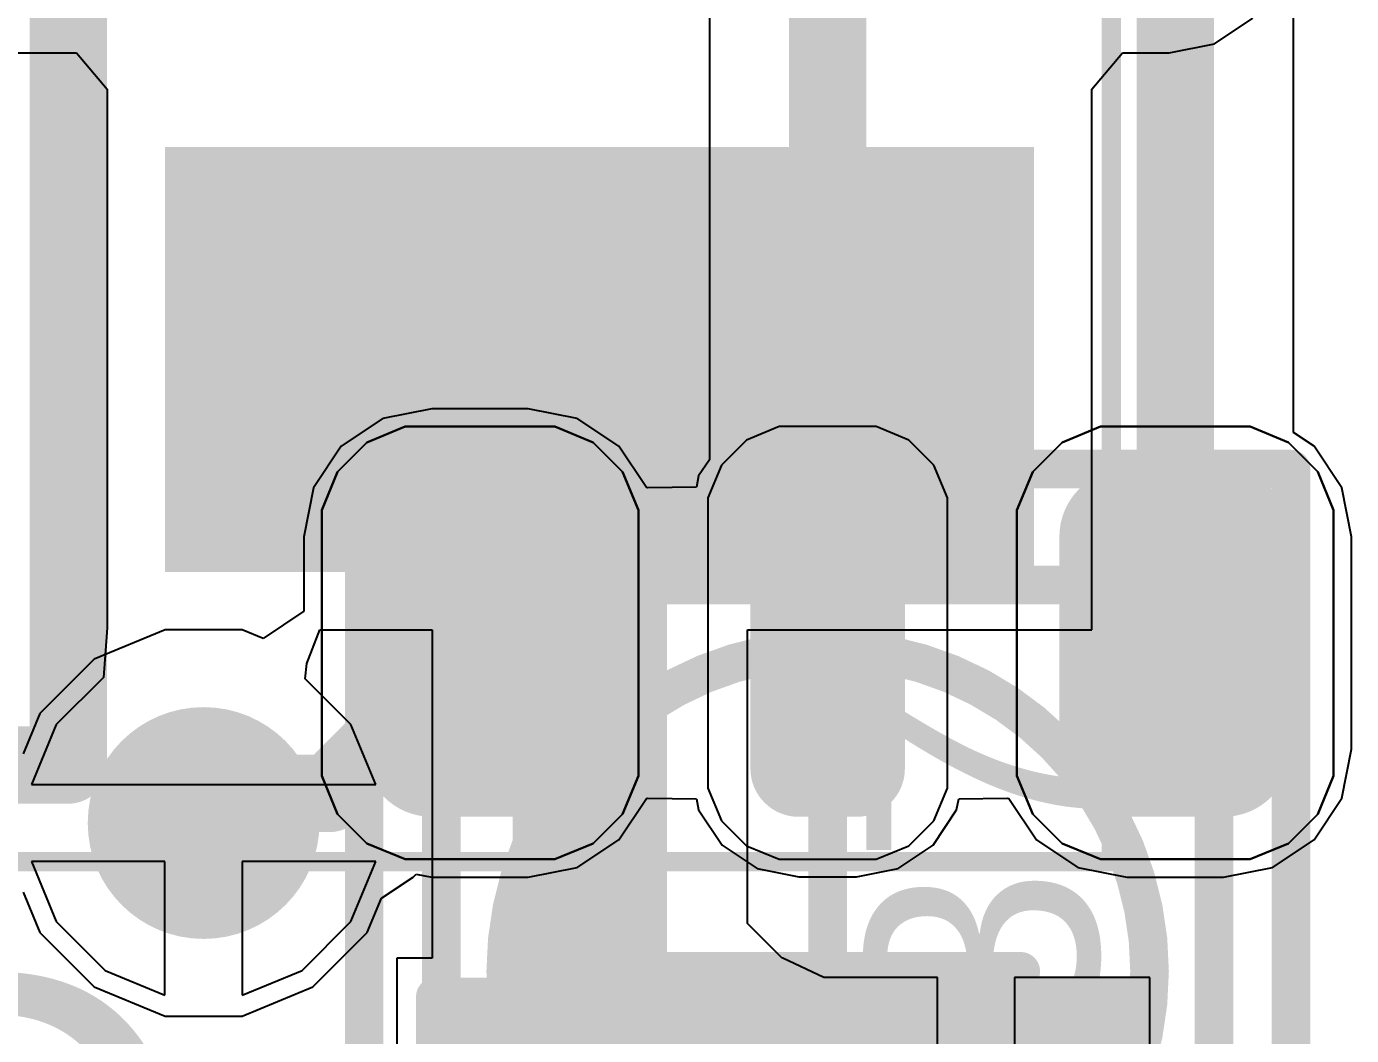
# Model space of a CAD drawing. Header units: inches. Extents: x -30 to 118, y 20 to 51.
# Drawn here: x 93.241 to 96.672, y 34.85 to 37.462 of the extents above; entities that cross this region are included whole.
import ezdxf

# ---------------------------------------------------------------- set-up
doc = ezdxf.new("R2010")
doc.units = ezdxf.units.IN
for name, color, linetype in [('Bottom Assembly', 56, 'Continuous'), ('Bottom Courtyard', 56, 'Continuous'), ('Bottom Layer', 5, 'Continuous'), ('Bottom Overlay', 54, 'Continuous'), ('Bottom Paste', 16, 'Continuous'), ('Bottom Solder', 6, 'Continuous'), ('Mechanical 1', 6, 'Continuous'), ('Top Component Outline', 56, 'Continuous'), ('Top Courtyard', 56, 'Continuous'), ('Top Layer', 1, 'Continuous'), ('Top Overlay', 2, 'Continuous'), ('Top Paste', 8, 'Continuous'), ('Top Solder', 216, 'Continuous'), ('Via Holes', 16, 'Continuous')]:
    doc.layers.add(name, color=color, linetype=linetype)
doc.styles.add('Arial', font='', dxfattribs={"height": 0.2})
doc.styles.get('Arial').set_extended_font_data('Arial')

# ---------------------------------------------------------------- blocks, each defined once
blk = doc.blocks.new('APA_RGB_LED_2020_570')
at = {"layer": 'Top Layer'}
h = blk.add_hatch(color=1, dxfattribs=at)
edge = h.paths.add_edge_path()
edge.add_arc((-1.12500283, 1.02500176), 0.12499848, 90, 180)
edge.add_line((-1.25000131, 1.02500176), (-1.25000131, 0.77499972))
edge.add_arc((-1.12500283, 0.77499972), 0.12499848, 180, 270)
edge.add_line((-1.12500283, 0.6500012399999999), (-0.5749988500000001, 0.6500012399999999))
edge.add_arc((-0.5749988500000001, 0.77499972), 0.12499848, 270, 360)
edge.add_line((-0.4500003700000001, 0.77499972), (-0.4500003700000001, 1.02500176))
edge.add_arc((-0.5749988500000001, 1.02500176), 0.12499848, 0, 90)
edge.add_line((-0.5749988500000001, 1.15000024), (-1.12500283, 1.15000024))
h = blk.add_hatch(color=1, dxfattribs=at)
edge = h.paths.add_edge_path()
edge.add_arc((0.5749988500000001, 1.02500176), 0.12499848, 90, 180)
edge.add_line((0.4500003700000001, 1.02500176), (0.4500003700000001, 0.77499972))
edge.add_arc((0.5749988500000001, 0.77499972), 0.12499848, 180, 270)
edge.add_line((0.5749988500000001, 0.6500012399999999), (1.12500283, 0.6500012399999999))
edge.add_arc((1.12500283, 0.77499972), 0.12499848, 270, 360)
edge.add_line((1.25000131, 0.77499972), (1.25000131, 1.02500176))
edge.add_arc((1.12500283, 1.02500176), 0.12499848, 0, 90)
edge.add_line((1.12500283, 1.15000024), (0.5749988500000001, 1.15000024))
h = blk.add_hatch(color=1, dxfattribs=at)
edge = h.paths.add_edge_path()
edge.add_arc((-1.17500019, 0.07499858), 0.07500112, 90, 180)
edge.add_line((-1.25000131, 0.07499858000000001), (-1.25000131, -0.07499857999999998))
edge.add_arc((-1.17500019, -0.07499858), 0.07500112, 180, 270)
edge.add_line((-1.17500019, -0.1499997), (-0.52500149, -0.1499997))
edge.add_arc((-0.52500149, -0.07499858), 0.07500112, 270, 360)
edge.add_line((-0.4500003699999999, -0.07499858), (-0.4500003699999999, 0.07499858))
edge.add_arc((-0.52500149, 0.07499858), 0.07500112, 0, 90)
edge.add_line((-0.52500149, 0.1499997), (-1.17500019, 0.1499997))
h = blk.add_hatch(color=1, dxfattribs=at)
edge = h.paths.add_edge_path()
edge.add_arc((0.52500149, 0.07499858), 0.07500112, 90, 180)
edge.add_line((0.4500003699999999, 0.07499858000000001), (0.4500003699999999, -0.07499857999999998))
edge.add_arc((0.52500149, -0.07499858), 0.07500112, 180, 270)
edge.add_line((0.52500149, -0.1499997), (1.17500019, -0.1499997))
edge.add_arc((1.17500019, -0.07499858), 0.07500112, 270, 360)
edge.add_line((1.25000131, -0.07499858), (1.25000131, 0.07499858))
edge.add_arc((1.17500019, 0.07499858), 0.07500112, 0, 90)
edge.add_line((1.17500019, 0.1499997), (0.52500149, 0.1499997))
blk.add_hatch(color=1, dxfattribs=at).paths.add_polyline_path([(-1.25000131, -0.65000124), (-0.45000037, -0.65000124), (-0.45000037, -1.15000024), (-1.25000131, -1.15000024)])
h = blk.add_hatch(color=1, dxfattribs=at)
edge = h.paths.add_edge_path()
edge.add_arc((0.5749988500000001, -0.77499972), 0.12499848, 90, 180)
edge.add_line((0.4500003700000001, -0.77499972), (0.4500003700000001, -1.02500176))
edge.add_arc((0.5749988500000001, -1.02500176), 0.12499848, 180, 270)
edge.add_line((0.5749988500000001, -1.15000024), (1.12500283, -1.15000024))
edge.add_arc((1.12500283, -1.02500176), 0.12499848, 270, 360)
edge.add_line((1.25000131, -1.02500176), (1.25000131, -0.77499972))
edge.add_arc((1.12500283, -0.77499972), 0.12499848, 0, 90)
edge.add_line((1.12500283, -0.6500012399999999), (0.5749988500000001, -0.6500012399999999))
at = {"layer": 'Top Paste'}
h = blk.add_hatch(color=8, dxfattribs=at)
edge = h.paths.add_edge_path()
edge.add_arc((-1.12500283, 1.02500176), 0.12499848, 90, 180)
edge.add_line((-1.25000131, 1.02500176), (-1.25000131, 0.77499972))
edge.add_arc((-1.12500283, 0.77499972), 0.12499848, 180, 270)
edge.add_line((-1.12500283, 0.6500012399999999), (-0.5749988500000001, 0.6500012399999999))
edge.add_arc((-0.5749988500000001, 0.77499972), 0.12499848, 270, 360)
edge.add_line((-0.4500003700000001, 0.77499972), (-0.4500003700000001, 1.02500176))
edge.add_arc((-0.5749988500000001, 1.02500176), 0.12499848, 0, 90)
edge.add_line((-0.5749988500000001, 1.15000024), (-1.12500283, 1.15000024))
h = blk.add_hatch(color=8, dxfattribs=at)
edge = h.paths.add_edge_path()
edge.add_arc((0.5749988500000001, 1.02500176), 0.12499848, 90, 180)
edge.add_line((0.4500003700000001, 1.02500176), (0.4500003700000001, 0.77499972))
edge.add_arc((0.5749988500000001, 0.77499972), 0.12499848, 180, 270)
edge.add_line((0.5749988500000001, 0.6500012399999999), (1.12500283, 0.6500012399999999))
edge.add_arc((1.12500283, 0.77499972), 0.12499848, 270, 360)
edge.add_line((1.25000131, 0.77499972), (1.25000131, 1.02500176))
edge.add_arc((1.12500283, 1.02500176), 0.12499848, 0, 90)
edge.add_line((1.12500283, 1.15000024), (0.5749988500000001, 1.15000024))
h = blk.add_hatch(color=8, dxfattribs=at)
edge = h.paths.add_edge_path()
edge.add_arc((-1.17500019, 0.07499858), 0.07500112, 90, 180)
edge.add_line((-1.25000131, 0.07499858000000001), (-1.25000131, -0.07499857999999998))
edge.add_arc((-1.17500019, -0.07499858), 0.07500112, 180, 270)
edge.add_line((-1.17500019, -0.1499997), (-0.52500149, -0.1499997))
edge.add_arc((-0.52500149, -0.07499858), 0.07500112, 270, 360)
edge.add_line((-0.4500003699999999, -0.07499858), (-0.4500003699999999, 0.07499858))
edge.add_arc((-0.52500149, 0.07499858), 0.07500112, 0, 90)
edge.add_line((-0.52500149, 0.1499997), (-1.17500019, 0.1499997))
h = blk.add_hatch(color=8, dxfattribs=at)
edge = h.paths.add_edge_path()
edge.add_arc((0.52500149, 0.07499858), 0.07500112, 90, 180)
edge.add_line((0.4500003699999999, 0.07499858000000001), (0.4500003699999999, -0.07499857999999998))
edge.add_arc((0.52500149, -0.07499858), 0.07500112, 180, 270)
edge.add_line((0.52500149, -0.1499997), (1.17500019, -0.1499997))
edge.add_arc((1.17500019, -0.07499858), 0.07500112, 270, 360)
edge.add_line((1.25000131, -0.07499858), (1.25000131, 0.07499858))
edge.add_arc((1.17500019, 0.07499858), 0.07500112, 0, 90)
edge.add_line((1.17500019, 0.1499997), (0.52500149, 0.1499997))
blk.add_hatch(color=8, dxfattribs=at).paths.add_polyline_path([(-1.25000131, -0.65000124), (-0.45000037, -0.65000124), (-0.45000037, -1.15000024), (-1.25000131, -1.15000024)])
h = blk.add_hatch(color=8, dxfattribs=at)
edge = h.paths.add_edge_path()
edge.add_arc((0.5749988500000001, -0.77499972), 0.12499848, 90, 180)
edge.add_line((0.4500003700000001, -0.77499972), (0.4500003700000001, -1.02500176))
edge.add_arc((0.5749988500000001, -1.02500176), 0.12499848, 180, 270)
edge.add_line((0.5749988500000001, -1.15000024), (1.12500283, -1.15000024))
edge.add_arc((1.12500283, -1.02500176), 0.12499848, 270, 360)
edge.add_line((1.25000131, -1.02500176), (1.25000131, -0.77499972))
edge.add_arc((1.12500283, -0.77499972), 0.12499848, 0, 90)
edge.add_line((1.12500283, -0.6500012399999999), (0.5749988500000001, -0.6500012399999999))
at = {"layer": 'Top Solder'}
h = blk.add_hatch(color=216, dxfattribs=at)
edge = h.paths.add_edge_path()
edge.add_arc((-1.12500283, 1.02500176), 0.17499838, 90, 180)
edge.add_line((-1.30000121, 1.02500176), (-1.30000121, 0.77499972))
edge.add_arc((-1.12500283, 0.77499972), 0.17499838, 180, 270)
edge.add_line((-1.12500283, 0.6000013399999999), (-0.5749988500000001, 0.6000013399999999))
edge.add_arc((-0.5749988500000001, 0.77499972), 0.17499838, 270, 360)
edge.add_line((-0.4000004700000001, 0.77499972), (-0.4000004700000001, 1.02500176))
edge.add_arc((-0.5749988500000001, 1.02500176), 0.17499838, 0, 90)
edge.add_line((-0.5749988500000001, 1.20000014), (-1.12500283, 1.20000014))
h = blk.add_hatch(color=216, dxfattribs=at)
edge = h.paths.add_edge_path()
edge.add_arc((0.5749988500000001, 1.02500176), 0.17499838, 90, 180)
edge.add_line((0.4000004700000001, 1.02500176), (0.4000004700000001, 0.77499972))
edge.add_arc((0.5749988500000001, 0.77499972), 0.17499838, 180, 270)
edge.add_line((0.5749988500000001, 0.6000013399999999), (1.12500283, 0.6000013399999999))
edge.add_arc((1.12500283, 0.77499972), 0.17499838, 270, 360)
edge.add_line((1.30000121, 0.77499972), (1.30000121, 1.02500176))
edge.add_arc((1.12500283, 1.02500176), 0.17499838, 0, 90)
edge.add_line((1.12500283, 1.20000014), (0.5749988500000001, 1.20000014))
h = blk.add_hatch(color=216, dxfattribs=at)
edge = h.paths.add_edge_path()
edge.add_arc((-1.17500019, 0.07499858), 0.12500102, 90, 180)
edge.add_line((-1.30000121, 0.07499858000000001), (-1.30000121, -0.07499857999999998))
edge.add_arc((-1.17500019, -0.07499858), 0.12500102, 180, 270)
edge.add_line((-1.17500019, -0.1999996), (-0.52500149, -0.1999996))
edge.add_arc((-0.52500149, -0.07499858), 0.12500102, 270, 360)
edge.add_line((-0.4000004699999999, -0.07499858), (-0.4000004699999999, 0.07499858))
edge.add_arc((-0.52500149, 0.07499858), 0.12500102, 0, 90)
edge.add_line((-0.52500149, 0.1999996), (-1.17500019, 0.1999996))
h = blk.add_hatch(color=216, dxfattribs=at)
edge = h.paths.add_edge_path()
edge.add_arc((0.52500149, 0.07499858), 0.12500102, 90, 180)
edge.add_line((0.4000004699999999, 0.07499858000000001), (0.4000004699999999, -0.07499857999999998))
edge.add_arc((0.52500149, -0.07499858), 0.12500102, 180, 270)
edge.add_line((0.52500149, -0.1999996), (1.17500019, -0.1999996))
edge.add_arc((1.17500019, -0.07499858), 0.12500102, 270, 360)
edge.add_line((1.30000121, -0.07499858), (1.30000121, 0.07499858))
edge.add_arc((1.17500019, 0.07499858), 0.12500102, 0, 90)
edge.add_line((1.17500019, 0.1999996), (0.52500149, 0.1999996))
blk.add_hatch(color=216, dxfattribs=at).paths.add_polyline_path([(-1.30000121, -0.6000013399999999), (-0.4000004699999999, -0.6000013399999999), (-0.4000004699999999, -1.20000014), (-1.30000121, -1.20000014)])
h = blk.add_hatch(color=216, dxfattribs=at)
edge = h.paths.add_edge_path()
edge.add_arc((0.5749988500000001, -0.77499972), 0.17499838, 90, 180)
edge.add_line((0.4000004700000001, -0.77499972), (0.4000004700000001, -1.02500176))
edge.add_arc((0.5749988500000001, -1.02500176), 0.17499838, 180, 270)
edge.add_line((0.5749988500000001, -1.20000014), (1.12500283, -1.20000014))
edge.add_arc((1.12500283, -1.02500176), 0.17499838, 270, 360)
edge.add_line((1.30000121, -1.02500176), (1.30000121, -0.77499972))
edge.add_arc((1.12500283, -0.77499972), 0.17499838, 0, 90)
edge.add_line((1.12500283, -0.6000013399999999), (0.5749988500000001, -0.6000013399999999))
at = {"layer": 'Top Component Outline'}
for points in [[(-1.00000054, 1.00000054, 0.0999998, 0.0999998, 0), (-1.00000054, -1.00000054, 0.0999998, 0.0999998, 0)], [(-1.00000054, 1.00000054, 0.0999998, 0.0999998, 0), (1.00000054, 1.00000054, 0.0999998, 0.0999998, 0)], [(1.00000054, 1.00000054, 0.0999998, 0.0999998, 0), (1.00000054, -1.00000054, 0.0999998, 0.0999998, 0)], [(-1.00000054, -1.00000054, 0.0999998, 0.0999998, 0), (1.00000054, -1.00000054, 0.0999998, 0.0999998, 0)]]:
    blk.add_lwpolyline(points, format="xyseb", dxfattribs=at)
for points in [[(-1.02499922, 1.00000054, 0.0499999, 0.0499999, 1), (-0.97500186, 1.00000054, 0.0499999, 0.0499999, 1)], [(-1.02499922, 1.00000054, 0.0499999, 0.0499999, 1), (-0.97500186, 1.00000054, 0.0499999, 0.0499999, 1)], [(0.97500186, 1.00000054, 0.0499999, 0.0499999, 1), (1.02499922, 1.00000054, 0.0499999, 0.0499999, 1)], [(0.97500186, 1.00000054, 0.0499999, 0.0499999, 1), (1.02499922, 1.00000054, 0.0499999, 0.0499999, 1)], [(-1.02499922, -1.00000054, 0.0499999, 0.0499999, 1), (-0.97500186, -1.00000054, 0.0499999, 0.0499999, 1)], [(-1.02499922, -1.00000054, 0.0499999, 0.0499999, 1), (-0.97500186, -1.00000054, 0.0499999, 0.0499999, 1)], [(0.97500186, -1.00000054, 0.0499999, 0.0499999, 1), (1.02499922, -1.00000054, 0.0499999, 0.0499999, 1)], [(0.97500186, -1.00000054, 0.0499999, 0.0499999, 1), (1.02499922, -1.00000054, 0.0499999, 0.0499999, 1)]]:
    blk.add_lwpolyline(points, format="xyseb", close=True, dxfattribs=at)
at = {"layer": 'Top Courtyard'}
for points in [[(-1.29999994, 1.20000014, 0.0999998, 0.0999998, 0), (1.29999994, 1.20000014, 0.0999998, 0.0999998, 0)], [(-1.29999994, 1.20000014, 0.0999998, 0.0999998, 0), (-1.29999994, -1.20000014, 0.0999998, 0.0999998, 0)], [(1.29999994, 1.20000014, 0.0999998, 0.0999998, 0), (1.29999994, -1.20000014, 0.0999998, 0.0999998, 0)], [(0, 0.499999, 0.0999998, 0.0999998, 0), (0, -0.499999, 0.0999998, 0.0999998, 0)], [(-0.499999, 0, 0.0999998, 0.0999998, 0), (0.499999, 0, 0.0999998, 0.0999998, 0)], [(-1.29999994, -1.20000014, 0.0999998, 0.0999998, 0), (1.29999994, -1.20000014, 0.0999998, 0.0999998, 0)]]:
    blk.add_lwpolyline(points, format="xyseb", dxfattribs=at)
for points in [[(-1.32499862, 1.20000014, 0.0499999, 0.0499999, 1), (-1.27500126, 1.20000014, 0.0499999, 0.0499999, 1)], [(-1.32499862, 1.20000014, 0.0499999, 0.0499999, 1), (-1.27500126, 1.20000014, 0.0499999, 0.0499999, 1)], [(1.27500126, 1.20000014, 0.0499999, 0.0499999, 1), (1.32499862, 1.20000014, 0.0499999, 0.0499999, 1)], [(1.27500126, 1.20000014, 0.0499999, 0.0499999, 1), (1.32499862, 1.20000014, 0.0499999, 0.0499999, 1)], [(-0.02499868, 0.499999, 0.0499999, 0.0499999, 1), (0.02499868, 0.499999, 0.0499999, 0.0499999, 1)], [(-0.5249976799999999, 0, 0.0499999, 0.0499999, 1), (-0.47500032, 0, 0.0499999, 0.0499999, 1)], [(0.47500032, 0, 0.0499999, 0.0499999, 1), (0.5249976799999999, 0, 0.0499999, 0.0499999, 1)], [(-0.02499868, -0.499999, 0.0499999, 0.0499999, 1), (0.02499868, -0.499999, 0.0499999, 0.0499999, 1)], [(-1.32499862, -1.20000014, 0.0499999, 0.0499999, 1), (-1.27500126, -1.20000014, 0.0499999, 0.0499999, 1)], [(-1.32499862, -1.20000014, 0.0499999, 0.0499999, 1), (-1.27500126, -1.20000014, 0.0499999, 0.0499999, 1)], [(1.27500126, -1.20000014, 0.0499999, 0.0499999, 1), (1.32499862, -1.20000014, 0.0499999, 0.0499999, 1)], [(1.27500126, -1.20000014, 0.0499999, 0.0499999, 1), (1.32499862, -1.20000014, 0.0499999, 0.0499999, 1)]]:
    blk.add_lwpolyline(points, format="xyseb", close=True, dxfattribs=at)
at = {"layer": 'Top Overlay'}
for p, q in [((-1.29294636, 1.2688951), (-1.1937111, 1.30999992)), ((-1.1937111, 1.30999992), (-1.1400028, 1.30999992)), ((-1.1400028, 1.30999992), (-1.1400028, 1.30999992)), ((-1.1400028, 1.30999992), (-0.55999888, 1.30999992)), ((-0.55999888, 1.30999992), (-0.5062931199999999, 1.30999992)), ((-0.5062931199999999, 1.30999992), (-0.4070578599999999, 1.2688951)), ((0.40705532, 1.2688951), (0.50629058, 1.30999992)), ((0.50629058, 1.30999992), (0.55999888, 1.30999992)), ((0.55999888, 1.30999992), (0.55999888, 1.30999992)), ((0.55999888, 1.30999992), (1.1400028, 1.30999992)), ((1.1400028, 1.30999992), (1.19370856, 1.30999992)), ((1.19370856, 1.30999992), (1.29294382, 1.2688951)), ((-1.36889744, 1.19294402), (-1.29294636, 1.2688951)), ((-0.4070578599999999, 1.2688951), (-0.33110678, 1.19294402)), ((0.33110424, 1.19294402), (0.40705532, 1.2688951)), ((1.29294382, 1.2688951), (1.3688949, 1.19294402)), ((-1.41000226, 1.09370876), (-1.36889744, 1.19294402)), ((-0.33110678, 1.19294402), (-0.28999942, 1.09370876)), ((0.28999942, 1.09370876), (0.33110424, 1.19294402)), ((1.3688949, 1.19294402), (1.41000226, 1.09370876)), ((-1.41000226, 1.04000046), (-1.41000226, 1.09370876)), ((-0.28999942, 1.09370876), (-0.28999942, 1.04000046)), ((0.28999942, 1.04000046), (0.28999942, 1.09370876)), ((1.41000226, 1.09370876), (1.41000226, 1.04000046)), ((-1.41000226, 0.76000102), (-1.41000226, 1.04000046)), ((-0.28999942, 1.04000046), (-0.28999942, 1.04000046)), ((-0.28999942, 1.04000046), (-0.28999942, 0.76000102)), ((0.28999942, 0.76000102), (0.28999942, 1.04000046)), ((1.41000226, 1.04000046), (1.41000226, 1.04000046)), ((1.41000226, 1.04000046), (1.41000226, 0.76000102)), ((-1.41000226, 0.76000102), (-1.41000226, 0.76000102)), ((-1.41000226, 0.70629526), (-1.41000226, 0.76000102)), ((-0.28999942, 0.76000102), (-0.28999942, 0.70629526)), ((0.28999942, 0.76000102), (0.28999942, 0.76000102)), ((0.28999942, 0.70629526), (0.28999942, 0.76000102)), ((1.41000226, 0.76000102), (1.41000226, 0.70629526)), ((-1.36889744, 0.60706), (-1.41000226, 0.70629526)), ((-0.28999942, 0.70629526), (-0.33110678, 0.60706)), ((0.33110424, 0.60706), (0.28999942, 0.70629526)), ((1.41000226, 0.70629526), (1.3688949, 0.60706)), ((-1.29294636, 0.53110892), (-1.36889744, 0.60706)), ((-0.33110678, 0.60706), (-0.4070578599999999, 0.53110892)), ((0.40705532, 0.53110892), (0.33110424, 0.60706)), ((1.3688949, 0.60706), (1.29294382, 0.53110892)), ((-1.1937111, 0.49000156), (-1.29294636, 0.53110892)), ((-0.4070578599999999, 0.53110892), (-0.5062931199999999, 0.49000156)), ((0.50629058, 0.49000156), (0.40705532, 0.53110892)), ((1.29294382, 0.53110892), (1.19370856, 0.49000156)), ((-1.1400028, 0.49000156), (-1.1937111, 0.49000156)), ((-0.55999888, 0.49000156), (-1.1400028, 0.49000156)), ((-0.5062931199999999, 0.49000156), (-0.55999888, 0.49000156)), ((-0.55999888, 0.49000156), (-0.55999888, 0.49000156)), ((0.55999888, 0.49000156), (0.50629058, 0.49000156)), ((1.1400028, 0.49000156), (0.55999888, 0.49000156)), ((1.19370856, 0.49000156), (1.1400028, 0.49000156)), ((1.1400028, 0.49000156), (1.1400028, 0.49000156)), ((-1.2257532, 0.30999938), (-1.31028948, 0.2749854799999999)), ((-1.18000272, 0.30999938), (-1.2257532, 0.30999938)), ((-0.51999896, 0.30999938), (-1.18000272, 0.30999938)), ((-0.4742510199999999, 0.30999938), (-0.51999896, 0.30999938)), ((-0.51999896, 0.30999938), (-0.51999896, 0.30999938)), ((-0.38971474, 0.2749854799999999), (-0.4742510199999999, 0.30999938)), ((0.47424848, 0.30999938), (0.3897122, 0.2749854799999999)), ((0.51999896, 0.30999938), (0.47424848, 0.30999938)), ((1.18000272, 0.30999938), (0.51999896, 0.30999938)), ((1.22575066, 0.30999938), (1.18000272, 0.30999938)), ((1.18000272, 0.30999938), (1.18000272, 0.30999938)), ((1.31028694, 0.2749854799999999), (1.22575066, 0.30999938)), ((-1.31028948, 0.2749854799999999), (-1.37498836, 0.2102866)), ((-0.32501586, 0.2102866), (-0.38971474, 0.2749854799999999)), ((0.3897122, 0.2749854799999999), (0.32501332, 0.2102866)), ((1.37498582, 0.2102866), (1.31028694, 0.2749854799999999)), ((-1.37498836, 0.2102866), (-1.41000226, 0.12575032)), ((-0.28999942, 0.12575032), (-0.32501586, 0.2102866)), ((0.32501332, 0.2102866), (0.28999942, 0.12575032)), ((1.41000226, 0.12575032), (1.37498582, 0.2102866)), ((-1.41000226, 0.12575032), (-1.41000226, 0.07999983999999999)), ((-0.28999942, 0.07999983999999999), (-0.28999942, 0.12575032)), ((0.28999942, 0.12575032), (0.28999942, 0.07999983999999999)), ((1.41000226, 0.07999983999999999), (1.41000226, 0.12575032)), ((-1.41000226, 0.07999983999999999), (-1.41000226, -0.07999983999999999)), ((-1.41000226, 0.07999983999999999), (-1.41000226, 0.07999983999999999)), ((-0.28999942, -0.07999983999999999), (-0.28999942, 0.07999983999999999)), ((0.28999942, 0.07999983999999999), (0.28999942, -0.07999983999999999)), ((0.28999942, 0.07999983999999999), (0.28999942, 0.07999983999999999)), ((1.41000226, -0.07999983999999999), (1.41000226, 0.07999983999999999)), ((-1.41000226, -0.07999983999999999), (-1.41000226, -0.12574778)), ((-0.28999942, -0.12574778), (-0.28999942, -0.07999983999999999)), ((-0.28999942, -0.07999983999999999), (-0.28999942, -0.07999983999999999)), ((0.28999942, -0.07999983999999999), (0.28999942, -0.12574778)), ((1.41000226, -0.12574778), (1.41000226, -0.07999983999999999)), ((1.41000226, -0.07999983999999999), (1.41000226, -0.07999983999999999)), ((-1.41000226, -0.12574778), (-1.37498836, -0.21028406)), ((-0.32501586, -0.21028406), (-0.28999942, -0.12574778)), ((0.28999942, -0.12574778), (0.32501332, -0.21028406)), ((1.37498582, -0.21028406), (1.41000226, -0.12574778)), ((-1.37498836, -0.21028406), (-1.31028948, -0.27498294)), ((-0.38971474, -0.27498294), (-0.32501586, -0.21028406)), ((0.32501332, -0.21028406), (0.3897122, -0.27498294)), ((1.31028694, -0.27498294), (1.37498582, -0.21028406)), ((-1.31028948, -0.27498294), (-1.2257532, -0.30999938)), ((-0.4742510199999999, -0.30999938), (-0.38971474, -0.27498294)), ((0.3897122, -0.27498294), (0.47424848, -0.30999938)), ((1.22575066, -0.30999938), (1.31028694, -0.27498294)), ((-1.2257532, -0.30999938), (-1.18000272, -0.30999938)), ((-1.18000272, -0.30999938), (-1.18000272, -0.30999938)), ((-1.18000272, -0.30999938), (-0.51999896, -0.30999938)), ((-0.51999896, -0.30999938), (-0.4742510199999999, -0.30999938)), ((0.47424848, -0.30999938), (0.51999896, -0.30999938)), ((0.51999896, -0.30999938), (0.51999896, -0.30999938)), ((0.51999896, -0.30999938), (1.18000272, -0.30999938)), ((1.18000272, -0.30999938), (1.22575066, -0.30999938)), ((-1.40999972, -1.30999992), (-1.40999972, -0.48999902)), ((-1.40999972, -0.48999902), (-0.28999942, -0.48999902)), ((-0.28999942, -0.48999902), (-0.28999942, -1.30999992)), ((0.40705532, -0.53110638), (0.50629058, -0.49000156)), ((0.50629058, -0.49000156), (0.55999888, -0.49000156)), ((0.55999888, -0.49000156), (0.55999888, -0.49000156)), ((0.55999888, -0.49000156), (1.1400028, -0.49000156)), ((1.1400028, -0.49000156), (1.19370856, -0.49000156)), ((1.19370856, -0.49000156), (1.29294382, -0.53110638)), ((0.33110424, -0.60705746), (0.40705532, -0.53110638)), ((1.29294382, -0.53110638), (1.3688949, -0.60705746)), ((0.28999942, -0.70629272), (0.33110424, -0.60705746)), ((1.3688949, -0.60705746), (1.41000226, -0.70629272)), ((0.28999942, -0.76000102), (0.28999942, -0.70629272)), ((1.41000226, -0.70629272), (1.41000226, -0.76000102)), ((0.28999942, -1.04000046), (0.28999942, -0.76000102)), ((1.41000226, -0.76000102), (1.41000226, -0.76000102)), ((1.41000226, -0.76000102), (1.41000226, -1.04000046)), ((0.28999942, -1.04000046), (0.28999942, -1.04000046)), ((0.28999942, -1.09370622), (0.28999942, -1.04000046)), ((1.41000226, -1.04000046), (1.41000226, -1.09370622)), ((0.33110424, -1.19294148), (0.28999942, -1.09370622)), ((1.41000226, -1.09370622), (1.3688949, -1.19294148)), ((0.40705532, -1.26889256), (0.33110424, -1.19294148)), ((1.3688949, -1.19294148), (1.29294382, -1.26889256)), ((0.50629058, -1.30999992), (0.40705532, -1.26889256)), ((1.29294382, -1.26889256), (1.19370856, -1.30999992)), ((-0.28999942, -1.30999992), (-1.40999972, -1.30999992)), ((0.55999888, -1.30999992), (0.50629058, -1.30999992)), ((1.1400028, -1.30999992), (0.55999888, -1.30999992)), ((1.19370856, -1.30999992), (1.1400028, -1.30999992)), ((1.1400028, -1.30999992), (1.1400028, -1.30999992))]:
    blk.add_line(p, q, dxfattribs=at)
at = {"layer": 'Top Courtyard', "style": 'Arial'}
blk.add_text('D37', height=0.5999987999999999, dxfattribs=at).set_placement((-0.79999078, -0.6999909799999999))
blk = doc.blocks.new('CAPC1005X04L_B_589')
at = {"layer": 'Bottom Layer'}
for points in [[(-0.1999996, 0.2499995), (-0.1999996, -0.2499995), (-0.7999984, -0.2499995), (-0.7999984, 0.2499995)], [(0.8000009399999999, 0.2499995), (0.8000009399999999, -0.2499995), (0.20000214, -0.2499995), (0.20000214, 0.2499995)]]:
    blk.add_hatch(color=5, dxfattribs=at).paths.add_polyline_path(points)
at = {"layer": 'Bottom Paste'}
for points in [[(-0.1999996, 0.2499995), (-0.1999996, -0.2499995), (-0.7999984, -0.2499995), (-0.7999984, 0.2499995)], [(0.8000009399999999, 0.2499995), (0.8000009399999999, -0.2499995), (0.20000214, -0.2499995), (0.20000214, 0.2499995)]]:
    blk.add_hatch(color=16, dxfattribs=at).paths.add_polyline_path(points)
at = {"layer": 'Bottom Solder'}
for points in [[(-0.1499997, 0.2999994), (-0.1499997, -0.2999994), (-0.8499983, -0.2999994), (-0.8499983, 0.2999994)], [(0.8500008399999999, 0.2999994), (0.8500008399999999, -0.2999994), (0.15000224, -0.2999994), (0.15000224, 0.2999994)]]:
    blk.add_hatch(color=6, dxfattribs=at).paths.add_polyline_path(points)
at = {"layer": 'Bottom Assembly'}
for points in [[(0.52500022, 0.27500072, 0.0999998, 0.0999998, 0), (-0.52500022, 0.27500072, 0.0999998, 0.0999998, 0)], [(-0.52500022, 0.27500072, 0.0999998, 0.0999998, 0), (-0.52500022, -0.27500072, 0.0999998, 0.0999998, 0)], [(0.52500022, 0.27500072, 0.0999998, 0.0999998, 0), (0.52500022, -0.27500072, 0.0999998, 0.0999998, 0)], [(0.52500022, -0.27500072, 0.0999998, 0.0999998, 0), (-0.52500022, -0.27500072, 0.0999998, 0.0999998, 0)]]:
    blk.add_lwpolyline(points, format="xyseb", dxfattribs=at)
for points in [[(-0.5499989, 0.27500072, 0.0499999, 0.0499999, 1), (-0.50000154, 0.27500072, 0.0499999, 0.0499999, 1)], [(-0.5499989, 0.27500072, 0.0499999, 0.0499999, 1), (-0.50000154, 0.27500072, 0.0499999, 0.0499999, 1)], [(0.50000154, 0.27500072, 0.0499999, 0.0499999, 1), (0.5499989, 0.27500072, 0.0499999, 0.0499999, 1)], [(0.50000154, 0.27500072, 0.0499999, 0.0499999, 1), (0.5499989, 0.27500072, 0.0499999, 0.0499999, 1)], [(-0.5499989, -0.27500072, 0.0499999, 0.0499999, 1), (-0.50000154, -0.27500072, 0.0499999, 0.0499999, 1)], [(-0.5499989, -0.27500072, 0.0499999, 0.0499999, 1), (-0.50000154, -0.27500072, 0.0499999, 0.0499999, 1)], [(0.50000154, -0.27500072, 0.0499999, 0.0499999, 1), (0.5499989, -0.27500072, 0.0499999, 0.0499999, 1)], [(0.50000154, -0.27500072, 0.0499999, 0.0499999, 1), (0.5499989, -0.27500072, 0.0499999, 0.0499999, 1)]]:
    blk.add_lwpolyline(points, format="xyseb", close=True, dxfattribs=at)
at = {"layer": 'Bottom Courtyard'}
for points in [[(0.90000074, 0.3499993, 0.0999998, 0.0999998, 0), (-0.8999982, 0.3499993, 0.0999998, 0.0999998, 0)], [(-0.8999982, 0.3499993, 0.0999998, 0.0999998, 0), (-0.8999982, -0.3499993, 0.0999998, 0.0999998, 0)], [(0.90000074, 0.3499993, 0.0999998, 0.0999998, 0), (0.90000074, -0.3499993, 0.0999998, 0.0999998, 0)], [(0, 0.27500072, 0.0999998, 0.0999998, 0), (0, -0.27500072, 0.0999998, 0.0999998, 0)], [(0.27500072, 0, 0.0999998, 0.0999998, 0), (-0.27499818, 0, 0.0999998, 0.0999998, 0)], [(0.90000074, -0.3499993, 0.0999998, 0.0999998, 0), (-0.8999982, -0.3499993, 0.0999998, 0.0999998, 0)]]:
    blk.add_lwpolyline(points, format="xyseb", dxfattribs=at)
for points in [[(-0.9249968799999999, 0.3499993, 0.0499999, 0.0499999, 1), (-0.87499952, 0.3499993, 0.0499999, 0.0499999, 1)], [(-0.9249968799999999, 0.3499993, 0.0499999, 0.0499999, 1), (-0.87499952, 0.3499993, 0.0499999, 0.0499999, 1)], [(0.8750020599999999, 0.3499993, 0.0499999, 0.0499999, 1), (0.9249994199999999, 0.3499993, 0.0499999, 0.0499999, 1)], [(0.8750020599999999, 0.3499993, 0.0499999, 0.0499999, 1), (0.9249994199999999, 0.3499993, 0.0499999, 0.0499999, 1)], [(-0.02499868, 0.27500072, 0.0499999, 0.0499999, 1), (0.02499868, 0.27500072, 0.0499999, 0.0499999, 1)], [(-0.29999686, 0, 0.0499999, 0.0499999, 1), (-0.2499995, 0, 0.0499999, 0.0499999, 1)], [(0.25000204, 0, 0.0499999, 0.0499999, 1), (0.2999994, 0, 0.0499999, 0.0499999, 1)], [(-0.02499868, -0.27500072, 0.0499999, 0.0499999, 1), (0.02499868, -0.27500072, 0.0499999, 0.0499999, 1)], [(-0.9249968799999999, -0.3499993, 0.0499999, 0.0499999, 1), (-0.87499952, -0.3499993, 0.0499999, 0.0499999, 1)], [(-0.9249968799999999, -0.3499993, 0.0499999, 0.0499999, 1), (-0.87499952, -0.3499993, 0.0499999, 0.0499999, 1)], [(0.8750020599999999, -0.3499993, 0.0499999, 0.0499999, 1), (0.9249994199999999, -0.3499993, 0.0499999, 0.0499999, 1)], [(0.8750020599999999, -0.3499993, 0.0499999, 0.0499999, 1), (0.9249994199999999, -0.3499993, 0.0499999, 0.0499999, 1)]]:
    blk.add_lwpolyline(points, format="xyseb", close=True, dxfattribs=at)
at = {"layer": 'Bottom Assembly', "style": 'Arial', "text_generation_flag": 2}
blk.add_text('C7', height=0.3048, rotation=180, dxfattribs=at).set_placement((-0.4318, 0.1524))
blk = doc.blocks.new('SOT230P700X180_4N_B_595')
at = {"layer": 'Bottom Layer'}
blk.add_hatch(color=5, dxfattribs=at).paths.add_polyline_path([(-1.85000011, 2.80000075), (-1.85000011, 1.80000021), (-4.00000089, 1.80000021), (-4.00000089, 2.80000075)])
at = {"layer": 'Bottom Paste'}
blk.add_hatch(color=16, dxfattribs=at).paths.add_polyline_path([(-1.85000011, 2.80000075), (-1.85000011, 1.80000021), (-4.00000089, 1.80000021), (-4.00000089, 2.80000075)])
at = {"layer": 'Bottom Solder'}
blk.add_hatch(color=6, dxfattribs=at).paths.add_polyline_path([(-1.80000021, 2.85000065), (-1.80000021, 1.75000031), (-4.050000789999999, 1.75000031), (-4.050000789999999, 2.85000065)])
at = {"layer": 'Bottom Courtyard'}
for points in [[(-4.25000166, 3.60000042, 0.0499999, 0.0499999, 0), (-4.25000166, -3.60000042, 0.0499999, 0.0499999, 0)], [(4.24999912, 3.60000042, 0.0499999, 0.0499999, 0), (-4.25000166, 3.60000042, 0.0499999, 0.0499999, 0)]]:
    blk.add_lwpolyline(points, format="xyseb", dxfattribs=at)
blk.add_lwpolyline([(-4.262500999999999, 3.60000042, 0.02499868, 0.02499868, 1), (-4.23750232, 3.60000042, 0.02499868, 0.02499868, 1)], format="xyseb", close=True, dxfattribs=at)
blk.add_lwpolyline([(-4.262500999999999, 3.60000042, 0.02499868, 0.02499868, 1), (-4.23750232, 3.60000042, 0.02499868, 0.02499868, 1)], format="xyseb", close=True, dxfattribs=at)
at = {"layer": 'Bottom Overlay'}
for points in [[(1.54999944, 3.34999838, 0.1999996, 0.1999996, 0), (-1.54999944, 3.34999838, 0.1999996, 0.1999996, 0)], [(-1.54999944, 3.34999838, 0.1999996, 0.1999996, 0), (-1.54999944, -3.35000092, 0.1999996, 0.1999996, 0)]]:
    blk.add_lwpolyline(points, format="xyseb", dxfattribs=at)
blk.add_lwpolyline([(-1.59999934, 3.34999838, 0.0999998, 0.0999998, 1), (-1.49999954, 3.34999838, 0.0999998, 0.0999998, 1)], format="xyseb", close=True, dxfattribs=at)
blk.add_lwpolyline([(-1.59999934, 3.34999838, 0.0999998, 0.0999998, 1), (-1.49999954, 3.34999838, 0.0999998, 0.0999998, 1)], format="xyseb", close=True, dxfattribs=at)

msp = doc.modelspace()

# ---------------------------------------------------------------- hatches: boundary and pattern name
at = {"layer": 'Bottom Layer'}
h = msp.add_hatch(color=5, dxfattribs=at)
edge = h.paths.add_edge_path()
edge.add_arc((93.70000055999999, 35.40000032), 0.2999994, 0, 360)
at = {"layer": 'Top Layer'}
h = msp.add_hatch(color=1, dxfattribs=at)
edge = h.paths.add_edge_path()
edge.add_arc((93.70000055999999, 35.40000032), 0.2999994, 0, 360)
at = {"layer": 'Via Holes'}
h = msp.add_hatch(color=7, dxfattribs=at)
edge = h.paths.add_edge_path()
edge.add_arc((93.70000055999999, 35.40000032), 0.1499997, 0, 360)

# ---------------------------------------------------------------- linework, layer by layer
at = {"layer": 'Bottom Layer'}
for p, q in [((96.31705399999998, 37.41740802), (96.41628926, 37.48371218)), ((96.20000064, 37.39412129999999), (96.31705399999998, 37.41740802)), ((91.82669975999998, 37.39412384), (93.37063368, 37.39412384)), ((93.37063368, 37.39412384), (93.45000105999999, 37.29999906)), ((96.00000358, 37.29999906), (96.07937095999999, 37.39412384)), ((96.07937095999999, 37.39412384), (96.19998793999999, 37.39412384)), ((96.19998793999999, 37.39412384), (96.20000064, 37.39412129999999)), ((93.45000105999999, 37.29999906), (93.45000359999999, 37.2671213)), ((96.00000104, 37.2671213), (96.00000358, 37.29999906)), ((93.45000359999999, 37.2671213), (93.45000105999999, 35.90640519999999)), ((96.00000104, 35.90000186), (96.00000104, 37.2671213)), ((93.44948797999999, 35.8933496), (93.4405294, 35.77692616)), ((93.45000105999999, 35.90640519999999), (93.44948797999999, 35.8933496)), ((93.96720856, 35.81335484), (94.0006629, 35.90000186)), ((94.0006629, 35.90000186), (94.292166, 35.90000186)), ((94.292166, 35.90000186), (94.292166, 35.05000102)), ((95.1078362, 35.13980526), (95.1078362, 35.90000186)), ((95.1078362, 35.90000186), (96.00000104, 35.90000186)), ((93.96339348, 35.77300186), (93.96720856, 35.81335484)), ((93.4405294, 35.77692616), (93.31851033999999, 35.65490456)), ((94.08149078, 35.65490456), (93.96339348, 35.77300186)), ((93.31851033999999, 35.65490456), (93.2543474, 35.50000012)), ((94.14565372, 35.50000012), (94.08149078, 35.65490456)), ((93.2543474, 35.50000012), (94.14565372, 35.50000012)), ((93.60000076, 35.30000052), (93.2543474, 35.30000052)), ((93.2543474, 35.30000052), (93.31851033999999, 35.14509608)), ((93.60000076, 34.95434716), (93.60000076, 35.30000052)), ((94.14565372, 35.30000052), (93.80000036, 35.30000052)), ((93.80000036, 35.30000052), (93.80000036, 34.95434716)), ((94.08149078, 35.14509608), (94.14565372, 35.30000052)), ((93.31851033999999, 35.14509608), (93.44509631999999, 35.01851009999999)), ((93.9549048, 35.01851009999999), (94.08149078, 35.14509608)), ((95.19764043999999, 35.05000356), (95.1078362, 35.13980526)), ((94.292166, 35.05000102), (94.20000209999999, 35.05000102)), ((94.20000209999999, 35.05000102), (94.20000209999999, 34.15000535999999)), ((95.2000001, 35.05000356), (95.19764043999999, 35.05000356)), ((95.30628894, 35.00000112), (95.2000001, 35.05000356)), ((93.44509631999999, 35.01851009999999), (93.60000076, 34.95434716)), ((93.80000036, 34.95434716), (93.9549048, 35.01851009999999)), ((95.60000692, 35.00000112), (95.30628894, 35.00000112)), ((95.60000692, 34.59999684), (95.60000692, 35.00000112)), ((96.15000074, 35.00000112), (95.80000652, 35.00000112)), ((95.80000652, 35.00000112), (95.80000652, 34.69999663999999)), ((96.15000074, 34.69999663999999), (96.15000074, 35.00000112))]:
    msp.add_line(p, q, dxfattribs=at)
for points in [[(94.7000011, 36.57499924, 0.3999992, 0.3999992, 0), (94.72500232, 36.60000046, 0.3999992, 0.3999992, 0)], [(94.7000011, 34.60000192, 0.3999992, 0.3999992, 0), (94.7000011, 36.57499924, 0.3999992, 0.3999992, 0)]]:
    msp.add_lwpolyline(points, format="xyseb", dxfattribs=at)
for points in [[(94.62500252, 36.60000046, 0.1999996, 0.1999996, 1), (94.82500212, 36.60000046, 0.1999996, 0.1999996, 1)], [(94.6000013, 36.57499924, 0.1999996, 0.1999996, 1), (94.80000089999999, 36.57499924, 0.1999996, 0.1999996, 1)], [(94.6000013, 36.57499924, 0.1999996, 0.1999996, 1), (94.80000089999999, 36.57499924, 0.1999996, 0.1999996, 1)]]:
    msp.add_lwpolyline(points, format="xyseb", close=True, dxfattribs=at)
at = {"layer": 'Mechanical 1'}
for points in [[(94.72640439999999, 35.60545584, 0.0999998, 0.0999998, -0.1989114949342617), (95.31577838, 35.84958286, 0.0999998, 0.0999998, 0)], [(95.31577838, 35.84958286, 0.0999998, 0.0999998, -0.198911494934234), (95.90515235999999, 35.60545584, 0.0999998, 0.0999998, 0)], [(94.48227992, 35.01608186, 0.0999998, 0.0999998, -0.1989114949342431), (94.72640694, 35.60545584, 0.0999998, 0.0999998, 0)], [(95.90515235999999, 35.60545584, 0.0999998, 0.0999998, -0.1989114949342322), (96.14927938, 35.01608186, 0.0999998, 0.0999998, 0)], [(94.72640694, 34.42670788, 0.0999998, 0.0999998, -0.1989114949342431), (94.48227992, 35.01608186, 0.0999998, 0.0999998, 0)], [(96.14927938, 35.01608186, 0.0999998, 0.0999998, -0.1989114949342295), (95.90515235999999, 34.42670788, 0.0999998, 0.0999998, 0)]]:
    msp.add_lwpolyline(points, format="xyseb", dxfattribs=at)
for points in [[(95.2907797, 35.84958286, 0.0499999, 0.0499999, 1), (95.34077706, 35.84958286, 0.0499999, 0.0499999, 1)], [(95.2907797, 35.84958286, 0.0499999, 0.0499999, 1), (95.34077706, 35.84958286, 0.0499999, 0.0499999, 1)], [(94.70140572, 35.60545584, 0.0499999, 0.0499999, 1), (94.75140307999999, 35.60545584, 0.0499999, 0.0499999, 1)], [(94.70140826, 35.60545584, 0.0499999, 0.0499999, 1), (94.75140562, 35.60545584, 0.0499999, 0.0499999, 1)], [(95.88015367999999, 35.60545584, 0.0499999, 0.0499999, 1), (95.93015104, 35.60545584, 0.0499999, 0.0499999, 1)], [(95.88015367999999, 35.60545584, 0.0499999, 0.0499999, 1), (95.93015104, 35.60545584, 0.0499999, 0.0499999, 1)], [(94.45728124, 35.01608186, 0.0499999, 0.0499999, 1), (94.50727859999999, 35.01608186, 0.0499999, 0.0499999, 1)], [(94.45728124, 35.01608186, 0.0499999, 0.0499999, 1), (94.50727859999999, 35.01608186, 0.0499999, 0.0499999, 1)], [(96.1242807, 35.01608186, 0.0499999, 0.0499999, 1), (96.17427805999999, 35.01608186, 0.0499999, 0.0499999, 1)], [(96.1242807, 35.01608186, 0.0499999, 0.0499999, 1), (96.17427805999999, 35.01608186, 0.0499999, 0.0499999, 1)]]:
    msp.add_lwpolyline(points, format="xyseb", close=True, dxfattribs=at)
at = {"layer": 'Top Layer'}
for p, q in [((95.00990141999999, 38.04249694), (95.00990141999999, 36.34052676)), ((96.52165608, 36.41110066), (96.52165608, 37.91694982)), ((94.2907817, 36.47244928), (94.16397473999999, 36.44722454)), ((94.54078374, 36.47244928), (94.2907817, 36.47244928)), ((94.66759069999999, 36.44722454), (94.54078374, 36.47244928)), ((94.16397473999999, 36.44722454), (94.05647178, 36.37539334)), ((94.77509366, 36.37539334), (94.66759069999999, 36.44722454)), ((96.57509513999999, 36.37539334), (96.52165608, 36.41110066)), ((94.05647178, 36.37539334), (93.98464057999999, 36.26789038)), ((94.84635589999999, 36.26874128), (94.77509366, 36.37539334)), ((96.64692634, 36.26789038), (96.57509513999999, 36.37539334)), ((95.00990141999999, 36.34052676), (94.98174044, 36.29838054)), ((94.98174044, 36.29838054), (94.97604575999999, 36.26974712)), ((93.98464057999999, 36.26789038), (93.95941583999999, 36.14108341999999)), ((94.85054436, 36.26794372), (94.84635589999999, 36.26874128)), ((94.97604575999999, 36.26974712), (94.85054436, 36.26794372)), ((96.67215107999999, 36.14108341999999), (96.64692634, 36.26789038)), ((93.95941583999999, 36.14108341999999), (93.95941583999999, 35.94804088)), ((96.67215107999999, 35.59108198), (96.67215107999999, 36.14108341999999)), ((93.95941583999999, 35.94804088), (93.85381788, 35.87748222)), ((93.60054432, 35.89999932), (93.41677278, 35.8238806)), ((93.7994568, 35.89999932), (93.60054432, 35.89999932)), ((93.85381788, 35.87748222), (93.7994568, 35.89999932)), ((93.41677278, 35.8238806), (93.27612028, 35.68322809999999)), ((93.27612028, 35.68322809999999), (93.23287678, 35.57882902)), ((96.64692634, 35.46427502), (96.67215107999999, 35.59108198)), ((94.77509366, 35.35677206), (94.84635589999999, 35.46342412)), ((94.84635589999999, 35.46342412), (94.85054436, 35.46422168)), ((94.85054436, 35.46422168), (94.97604575999999, 35.46241827999999)), ((94.97604575999999, 35.46241827999999), (94.98174044, 35.43378486)), ((95.64982647999999, 35.43378486), (95.65552115999999, 35.46241827999999)), ((95.65552115999999, 35.46241827999999), (95.78102256, 35.46422168)), ((95.78102256, 35.46422168), (95.78521101999999, 35.46342412)), ((95.78521101999999, 35.46342412), (95.85647325999999, 35.35677206)), ((96.57509513999999, 35.35677206), (96.64692634, 35.46427502)), ((94.98174044, 35.43378486), (95.04252009999999, 35.34281984)), ((95.58904682, 35.34281984), (95.64982647999999, 35.43378486)), ((94.66759069999999, 35.28494086), (94.77509366, 35.35677206)), ((95.04252009999999, 35.34281984), (95.13348511999999, 35.28204018)), ((95.4980818, 35.28204018), (95.58904682, 35.34281984)), ((95.85647325999999, 35.35677206), (95.96397621999999, 35.28494086)), ((96.46759218, 35.28494086), (96.57509513999999, 35.35677206)), ((94.24252424, 35.26024698), (94.25008835999999, 35.2678111)), ((94.25008835999999, 35.2678111), (94.2907817, 35.25971612)), ((94.54078374, 35.25971612), (94.66759069999999, 35.28494086)), ((95.13348511999999, 35.28204018), (95.24078487999999, 35.26069655999999)), ((95.39078203999999, 35.26069655999999), (95.4980818, 35.28204018)), ((95.96397621999999, 35.28494086), (96.09078317999999, 35.25971612)), ((96.34078521999999, 35.25971612), (96.46759218, 35.28494086)), ((94.16064988, 35.205543), (94.24252424, 35.26024698)), ((94.2907817, 35.25971612), (94.54078374, 35.25971612)), ((95.24078487999999, 35.26069655999999), (95.39078203999999, 35.26069655999999)), ((96.09078317999999, 35.25971612), (96.34078521999999, 35.25971612)), ((93.23287678, 35.22117162), (93.27612028, 35.11677254)), ((94.12388084, 35.11677254), (94.16064988, 35.205543)), ((93.27612028, 35.11677254), (93.41677278, 34.97612004)), ((93.98322834, 34.97612004), (94.12388084, 35.11677254)), ((93.41677278, 34.97612004), (93.60054432, 34.90000132)), ((93.7994568, 34.90000132), (93.98322834, 34.97612004)), ((93.60054432, 34.90000132), (93.7994568, 34.90000132))]:
    msp.add_line(p, q, dxfattribs=at)
for points in [[(95.31577838, 35.86608778, 0.1999996, 0.1999996, 0), (95.31577838, 38.51694862, 0.1999996, 0.1999996, 0)], [(96.21577912, 35.86608778, 0.1999996, 0.1999996, 0), (96.21577912, 38.51694862, 0.1999996, 0.1999996, 0)], [(94.41578272, 35.7296085, 0.1999996, 0.1999996, 0), (94.41578272, 35.8660827, 0.1999996, 0.1999996, 0)], [(95.31577838, 35.86608778, 0.1999996, 0.1999996, 0), (95.31578345999999, 35.8660827, 0.1999996, 0.1999996, 0)], [(96.21577912, 35.86608778, 0.1999996, 0.1999996, 0), (96.21578419999999, 35.8660827, 0.1999996, 0.1999996, 0)], [(94.26768802, 35.5815138, 0.1999996, 0.1999996, 0), (94.41578272, 35.7296085, 0.1999996, 0.1999996, 0)], [(94.02623562, 35.4765356, 0.1999996, 0.1999996, 0), (94.13121382, 35.5815138, 0.1999996, 0.1999996, 0)], [(94.13121382, 35.5815138, 0.1999996, 0.1999996, 0), (94.26768802, 35.5815138, 0.1999996, 0.1999996, 0)], [(93.70000055999999, 35.40000032, 0.1999996, 0.1999996, 0), (93.77653584, 35.4765356, 0.1999996, 0.1999996, 0)], [(93.77653584, 35.4765356, 0.1999996, 0.1999996, 0), (94.02623562, 35.4765356, 0.1999996, 0.1999996, 0)]]:
    msp.add_lwpolyline(points, format="xyseb", dxfattribs=at)
for points in [[(94.36578281999999, 35.8660827, 0.0999998, 0.0999998, 1), (94.46578262, 35.8660827, 0.0999998, 0.0999998, 1)], [(95.26577848, 35.86608778, 0.0999998, 0.0999998, 1), (95.36577827999999, 35.86608778, 0.0999998, 0.0999998, 1)], [(95.26577848, 35.86608778, 0.0999998, 0.0999998, 1), (95.36577827999999, 35.86608778, 0.0999998, 0.0999998, 1)], [(95.26578355999999, 35.8660827, 0.0999998, 0.0999998, 1), (95.36578336, 35.8660827, 0.0999998, 0.0999998, 1)], [(96.16577921999999, 35.86608778, 0.0999998, 0.0999998, 1), (96.26577902, 35.86608778, 0.0999998, 0.0999998, 1)], [(96.16577921999999, 35.86608778, 0.0999998, 0.0999998, 1), (96.26577902, 35.86608778, 0.0999998, 0.0999998, 1)], [(96.1657843, 35.8660827, 0.0999998, 0.0999998, 1), (96.2657841, 35.8660827, 0.0999998, 0.0999998, 1)], [(94.36578281999999, 35.7296085, 0.0999998, 0.0999998, 1), (94.46578262, 35.7296085, 0.0999998, 0.0999998, 1)], [(94.36578281999999, 35.7296085, 0.0999998, 0.0999998, 1), (94.46578262, 35.7296085, 0.0999998, 0.0999998, 1)], [(94.08121392, 35.5815138, 0.0999998, 0.0999998, 1), (94.18121371999999, 35.5815138, 0.0999998, 0.0999998, 1)], [(94.08121392, 35.5815138, 0.0999998, 0.0999998, 1), (94.18121371999999, 35.5815138, 0.0999998, 0.0999998, 1)], [(94.21768811999999, 35.5815138, 0.0999998, 0.0999998, 1), (94.31768792, 35.5815138, 0.0999998, 0.0999998, 1)], [(94.21768811999999, 35.5815138, 0.0999998, 0.0999998, 1), (94.31768792, 35.5815138, 0.0999998, 0.0999998, 1)], [(93.72653593999999, 35.4765356, 0.0999998, 0.0999998, 1), (93.82653574, 35.4765356, 0.0999998, 0.0999998, 1)], [(93.72653593999999, 35.4765356, 0.0999998, 0.0999998, 1), (93.82653574, 35.4765356, 0.0999998, 0.0999998, 1)], [(93.97623571999999, 35.4765356, 0.0999998, 0.0999998, 1), (94.07623552, 35.4765356, 0.0999998, 0.0999998, 1)], [(93.97623571999999, 35.4765356, 0.0999998, 0.0999998, 1), (94.07623552, 35.4765356, 0.0999998, 0.0999998, 1)], [(93.65000065999999, 35.40000032, 0.0999998, 0.0999998, 1), (93.75000046, 35.40000032, 0.0999998, 0.0999998, 1)]]:
    msp.add_lwpolyline(points, format="xyseb", close=True, dxfattribs=at)
at = {"layer": 'Top Overlay'}
for p, q in [((94.2220747, 36.42608412), (94.12283943999999, 36.38497676)), ((94.60948819999999, 36.42608412), (94.2220747, 36.42608412)), ((94.70872346, 36.38497676), (94.60948819999999, 36.42608412)), ((95.19003313999998, 36.42608412), (95.10549685999999, 36.39106768)), ((95.44153123999999, 36.42608412), (95.19003313999998, 36.42608412)), ((95.52606752, 36.39106768), (95.44153123999999, 36.42608412)), ((96.02207617999998, 36.42608412), (95.92284091999998, 36.38497676)), ((96.40948968, 36.42608412), (96.02207617999998, 36.42608412)), ((96.50872494, 36.38497676), (96.40948968, 36.42608412)), ((94.12283943999999, 36.38497676), (94.04688836, 36.30902568)), ((94.78467454, 36.30902568), (94.70872346, 36.38497676)), ((95.10549685999999, 36.39106768), (95.04079798, 36.3263688)), ((95.59076639999999, 36.3263688), (95.52606752, 36.39106768)), ((95.92284091999998, 36.38497676), (95.84688984, 36.30902568)), ((96.58467601999999, 36.30902568), (96.50872494, 36.38497676)), ((94.04688836, 36.30902568), (94.00578354, 36.20979042)), ((94.8257819, 36.20979042), (94.78467454, 36.30902568)), ((95.04079798, 36.3263688), (95.00578408, 36.24183252)), ((95.62578284, 36.24183252), (95.59076639999999, 36.3263688)), ((95.84688984, 36.30902568), (95.80578501999999, 36.20979042)), ((96.62578337999999, 36.20979042), (96.58467601999999, 36.30902568)), ((95.00578408, 36.24183252), (95.00578408, 36.19608458)), ((95.62578284, 36.19608458), (95.62578284, 36.24183252)), ((94.00578354, 36.20979042), (94.00578354, 36.15608466)), ((94.8257819, 36.15608466), (94.8257819, 36.20979042)), ((95.00578408, 36.19608458), (95.00578408, 35.53608082)), ((95.62578284, 35.53608082), (95.62578284, 36.19608458)), ((95.80578501999999, 36.20979042), (95.80578501999999, 36.15608466)), ((96.62578337999999, 36.15608466), (96.62578337999999, 36.20979042)), ((94.00578354, 36.15608466), (94.00578354, 35.57608074)), ((94.8257819, 35.57608074), (94.8257819, 36.15608466)), ((95.80578501999999, 36.15608466), (95.80578501999999, 35.57608074)), ((96.62578337999999, 35.57608074), (96.62578337999999, 36.15608466)), ((94.00578354, 35.57608074), (94.00578354, 35.52237244)), ((94.8257819, 35.52237244), (94.8257819, 35.57608074)), ((95.80578501999999, 35.57608074), (95.80578501999999, 35.52237244)), ((96.62578337999999, 35.52237244), (96.62578337999999, 35.57608074)), ((94.00578354, 35.52237244), (94.04688836, 35.42313718)), ((94.78467454, 35.42313718), (94.8257819, 35.52237244)), ((95.00578408, 35.53608082), (95.00578408, 35.49033034)), ((95.62578284, 35.49033034), (95.62578284, 35.53608082)), ((95.80578501999999, 35.52237244), (95.84688984, 35.42313718)), ((96.58467601999999, 35.42313718), (96.62578337999999, 35.52237244)), ((95.00578408, 35.49033034), (95.04079798, 35.40579406)), ((95.59076639999999, 35.40579406), (95.62578284, 35.49033034)), ((94.04688836, 35.42313718), (94.12283943999999, 35.3471861)), ((94.70872346, 35.3471861), (94.78467454, 35.42313718)), ((95.04079798, 35.40579406), (95.10549685999999, 35.34109518)), ((95.52606752, 35.34109518), (95.59076639999999, 35.40579406)), ((95.84688984, 35.42313718), (95.92284091999998, 35.3471861)), ((96.50872494, 35.3471861), (96.58467601999999, 35.42313718)), ((94.12283943999999, 35.3471861), (94.2220747, 35.30608128)), ((94.60948819999999, 35.30608128), (94.70872346, 35.3471861)), ((95.10549685999999, 35.34109518), (95.19003313999998, 35.30608128)), ((95.44153123999999, 35.30608128), (95.52606752, 35.34109518)), ((95.92284091999998, 35.3471861), (96.02207617999998, 35.30608128)), ((96.40948968, 35.30608128), (96.50872494, 35.3471861)), ((94.2220747, 35.30608128), (94.60948819999999, 35.30608128)), ((95.19003313999998, 35.30608128), (95.44153123999999, 35.30608128)), ((96.02207617999998, 35.30608128), (96.40948968, 35.30608128))]:
    msp.add_line(p, q, dxfattribs=at)

# ---------------------------------------------------------------- block references
for name, p, rotation in [('SOT230P700X180_4N_B_595', (91.80000181999999, 38.90000094), 180), ('APA_RGB_LED_2020_570', (95.31578345999999, 35.01608186), 90), ('CAPC1005X04L_B_589', (95.20000264, 34.60000192), 180)]:
    msp.add_blockref(name, p, dxfattribs=dict(rotation=rotation))

# ---------------------------------------------------------------- texts
at = {"layer": 'Bottom Overlay', "style": 'Arial', "text_generation_flag": 2}
msp.add_text('C7', height=1.00000054, dxfattribs=at).set_placement((93.70000055999999, 34.00000058))

doc.saveas('drawing.dxf')
